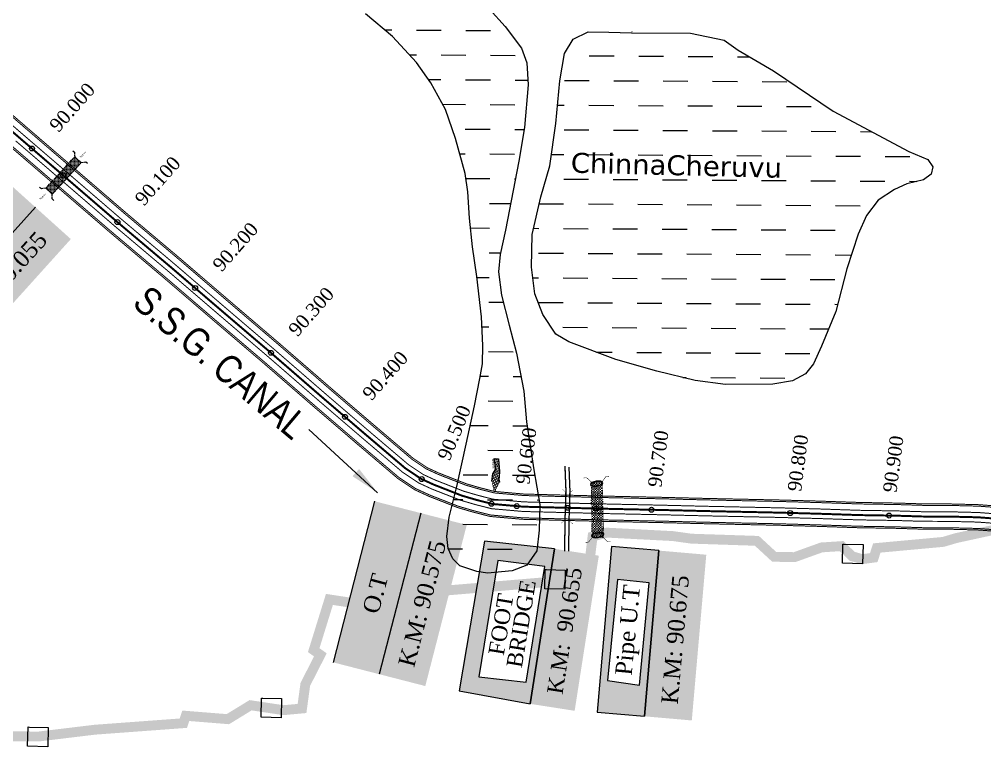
# Model space of a CAD drawing. Header units: inches. Extents: x 360616 to 379062, y 1506291 to 1520405.
# Drawn here: x 363877 to 364854, y 1511087 to 1511823 of the extents above; entities that cross this region are included whole.
import ezdxf

# ---------------------------------------------------------------- set-up
doc = ezdxf.new("R2010")
doc.units = ezdxf.units.IN
doc.header["$MEASUREMENT"] = 0
doc.header["$PDMODE"] = 32
doc.header["$PDSIZE"] = 5
for name, pattern in [('ACAD_ISO02W100', [15, 12, -3]), ('ACAD_ISO03W100', [30, 12, -18]), ('BORDER', [1.75, 0.5, -0.25, 0.5, -0.25, 0, -0.25])]:
    doc.linetypes.add(name, pattern=pattern)
for name, color, linetype in [('bed with', 5, 'Continuous'), ('cahnige', 7, 'Continuous'), ('CARTTRACK', 30, 'ACAD_ISO02W100'), ('hatch', 7, 'Continuous'), ('laying', 4, 'Continuous'), ('lining', 4, 'Continuous'), ('OT', 7, 'Continuous'), ('SLB', 11, 'Continuous'), ('stons', 1, 'Continuous'), ('STREAM', 4, 'Continuous'), ('TITLEBLOCK', 7, 'Continuous'), ('top of bund', 1, 'Continuous'), ('UT', 173, 'ACAD_ISO02W100'), ('V', 6, 'Continuous'), ('WATER_BODY', 4, 'Continuous'), ('ZSTU', 7, 'Continuous')]:
    doc.layers.add(name, color=color, linetype=linetype)
doc.layers.add('ROAD', color=1, linetype='Continuous', lineweight=25)
doc.layers.add('VILL_BOUNDARY', color=6, linetype='BORDER', lineweight=30)
doc.styles.add('5mm', font='TIMES.TTF', dxfattribs={"height": 3})
doc.styles.add('ARIALN', font='ARIALN.TTF')
doc.styles.get("Standard").update_dxf_attribs({"font": 'verdana.TTF'})
doc.dimstyles.get("Standard").update_dxf_attribs({"dimtxt": 0.18, "dimasz": 0.18, "dimexe": 0.18, "dimexo": 0.0625, "dimgap": 0.09, "dimtad": 0, "dimtih": 1, "dimtoh": 1, "dimdec": 4, "dimzin": 0, "dimdsep": 46, "dimtxsty": 'Standard', "dimcen": 0.09, "dimadec": 0, "dimazin": 0, "dimtfac": 1, "dimtdec": 4, "dimtofl": 0, "dimtmove": 0, "dimatfit": 3, "dimfxl": 0, "dimtolj": 1, "dimtzin": 0, "dimarcsym": 0})

# ---------------------------------------------------------------- blocks, each defined once
blk = doc.blocks.new('NJVNJVHUFIGHDFUG')
at = {"layer": 'ZSTU'}
h = blk.add_hatch(color=135, dxfattribs=at)
h.set_gradient(color1=(141, 177, 78), color2=(107, 135, 59), one_color=1, tint=0.38, name='CYLINDER')
h.paths.add_polyline_path([(363744.92, 1511539.87), (363780.68, 1511507.66), (363893.4, 1511632.82), (363857.64, 1511665.02)])
h.paths.add_polyline_path([(363803.02, 1511548.36), (363852.19, 1511602.14), (363833.12, 1511619.57), (363783.95, 1511565.78)], flags=24)
h = blk.add_hatch(color=252, dxfattribs=at)
h.set_gradient(color1=(167, 88, 159), color2=(127, 67, 121), one_color=1, tint=0.38, name='CYLINDER')
h.paths.add_polyline_path([(363780.68, 1511507.66), (363816.44, 1511475.46), (363929.16, 1511600.61), (363893.4, 1511632.82)])
h.paths.add_polyline_path([(363815.26, 1511490.56), (363914.97, 1511601.04), (363895.88, 1511618.27), (363796.17, 1511507.8)], flags=24)
for points in [[(363857.64, 1511665.02), (363744.92, 1511539.87)], [(363893.4, 1511632.82), (363780.68, 1511507.66)]]:
    blk.add_lwpolyline(points, dxfattribs=at)
at = {"layer": 'ZSTU', "style": '5mm'}
for s, rotation, p in [('U.T', 47.57018, (363807.59, 1511561.35)), ('K.M:  90.055', 47.93191, (363814.7, 1511496.85))]:
    blk.add_text(s, height=16.843, rotation=rotation, dxfattribs=at).set_placement(p)
blk = doc.blocks.new('VBVNHFHGHGDSGTDR')
at = {"layer": 'ZSTU'}
h = blk.add_hatch(color=135, dxfattribs=at)
h.set_gradient(color1=(141, 177, 78), color2=(107, 135, 59), one_color=1, tint=0.38, name='CYLINDER')
h.paths.add_polyline_path([(364187, 1511166.67), (364233.61, 1511154.68), (364275.55, 1511317.81), (364228.95, 1511329.79)])
h.paths.add_polyline_path([(364234.56, 1511201.09), (364253.23, 1511271.54), (364228.26, 1511278.15), (364209.59, 1511207.71)], flags=24)
h = blk.add_hatch(color=252, dxfattribs=at)
h.set_gradient(color1=(167, 88, 159), color2=(127, 67, 121), one_color=1, tint=0.38, name='CYLINDER')
h.paths.add_polyline_path([(364233.61, 1511154.68), (364280.21, 1511142.7), (364322.16, 1511305.82), (364275.55, 1511317.81)])
h.paths.add_polyline_path([(364272.18, 1511155.54), (364309.39, 1511299.63), (364284.49, 1511306.06), (364247.27, 1511161.97)], flags=24)
for points in [[(364228.95, 1511329.79), (364187, 1511166.67)], [(364275.55, 1511317.81), (364233.61, 1511154.68)]]:
    blk.add_lwpolyline(points, dxfattribs=at)
at = {"layer": 'ZSTU', "style": '5mm'}
for s, rotation, p in [('K.M: 90.575', 75.51847, (364268.77, 1511160.85)), ('O.T', 75.15675, (364232.6, 1511214.73))]:
    blk.add_text(s, height=16.843, rotation=rotation, dxfattribs=at).set_placement(p)
blk = doc.blocks.new('GHFGHGFHGFHFGH')
at = {"layer": 'hatch'}
h = blk.add_hatch(color=135, dxfattribs=at)
h.set_gradient(color1=(141, 177, 78), color2=(107, 135, 59), one_color=1, tint=0.38, name='CYLINDER')
h.paths.add_polyline_path([(364341.96, 1511157.29), (364390.08, 1511152.21), (364408.76, 1511269.27), (364361.36, 1511275.12)], flags=16)
h.paths.add_polyline_path([(364347.74, 1511294.77), (364322.05, 1511143.43), (364394.18, 1511130.05), (364418.64, 1511287.08)])
h = blk.add_hatch(color=252, dxfattribs=at)
h.set_gradient(color1=(167, 88, 159), color2=(127, 67, 121), one_color=1, tint=0.38, name='CYLINDER')
h.paths.add_polyline_path([(364394.18, 1511130.05), (364439.05, 1511123.06), (364463.51, 1511280.09), (364418.64, 1511287.08)])
h.paths.add_polyline_path([(364430.33, 1511134.39), (364452.08, 1511273.11), (364428.11, 1511276.87), (364406.35, 1511138.15)], flags=24)
at = {"layer": 'cahnige'}
blk.add_lwpolyline([(364418.64, 1511287.08), (364394.18, 1511130.05)], dxfattribs=at)
at = {"layer": 'ZSTU'}
for points in [[(364322.05, 1511143.43), (364394.18, 1511130.05), (364418.64, 1511287.08), (364347.74, 1511294.77)], [(364341.96, 1511157.29), (364390.08, 1511152.21), (364408.76, 1511269.27), (364361.36, 1511275.12), (364341.96, 1511157.29)]]:
    blk.add_lwpolyline(points, dxfattribs=at)
at = {"layer": 'cahnige', "style": '5mm'}
for s, height, rotation, p in [('K.M:  90.655', 15.8925, 81.08775, (364426.64, 1511139.06)), ('BRIDGE', 15.893, 80.72602, (364385.51, 1511165.85)), ('FOOT', 15.893, 80.72602, (364367.23, 1511178.38))]:
    blk.add_text(s, height=height, rotation=rotation, dxfattribs=at).set_placement(p)
blk = doc.blocks.new('FGHFGHFGHFGHGFHFGHFGHFG')
at = {"layer": 'ZSTU'}
h = blk.add_hatch(color=135, dxfattribs=at)
h.set_gradient(color1=(141, 177, 78), color2=(107, 135, 59), one_color=1, tint=0.38, name='CYLINDER')
h.paths.add_polyline_path([(364472.36, 1511153.66), (364504.7, 1511148.86), (364514.42, 1511252.51), (364482.56, 1511255.84)], flags=16)
h.paths.add_polyline_path([(364476.37, 1511289.45), (364461.7, 1511121.66), (364509.64, 1511117.47), (364524.31, 1511285.26)])
h = blk.add_hatch(color=252, dxfattribs=at)
h.set_gradient(color1=(167, 88, 159), color2=(127, 67, 121), one_color=1, tint=0.38, name='CYLINDER')
h.paths.add_polyline_path([(364509.64, 1511117.47), (364557.59, 1511113.28), (364572.25, 1511281.07), (364524.31, 1511285.26)])
h.paths.add_polyline_path([(364547.55, 1511124.63), (364560.67, 1511272.87), (364535.05, 1511275.14), (364521.93, 1511126.9)], flags=24)
for points in [[(364461.7, 1511121.66), (364509.64, 1511117.47), (364524.31, 1511285.26), (364476.37, 1511289.45)], [(364524.31, 1511285.26), (364509.64, 1511117.47)], [(364472.36, 1511153.66), (364504.7, 1511148.86), (364514.42, 1511252.51), (364482.56, 1511255.84), (364472.36, 1511153.66)]]:
    blk.add_lwpolyline(points, dxfattribs=at)
at = {"layer": 'ZSTU', "style": '5mm'}
for s, rotation, p in [('Pipe U.T', 84.58311, (364496.66, 1511158.34)), ('K.M: 90.675', 84.94484, (364543.32, 1511129.31))]:
    blk.add_text(s, height=16.843, rotation=rotation, dxfattribs=at).set_placement(p)
blk = doc.blocks.new('VBVB')
at = {"layer": 'STREAM'}
h = blk.add_hatch(dxfattribs=at)
h.set_pattern_fill('DASH', color=256, scale=10, style=0)
h.set_pattern_definition([(0, (17867.8837, -28501.71), (1.25, 1.25), [1.25, -1.25])])
h.paths.add_polyline_path([(380096, 1497775), (380098.9, 1497780.2), (380100.4, 1497784.6), (380101.8, 1497788.8), (380103.8, 1497793.6), (380099.5, 1497795.9), (380098.5, 1497793.5), (380097.6, 1497789.6), (380097, 1497787.7), (380095.8, 1497784.7), (380093.9, 1497783), (380090.9, 1497780.8), (380086.6, 1497774), (380084.6, 1497765.2), (380084.1, 1497764.3), (380085.9, 1497763.2), (380086.6, 1497763.8), (380093.7, 1497769.3), (380094.5, 1497772.7)])
at = {"layer": 'OT', "const_width": 0.5}
blk.add_lwpolyline([(380084.6, 1497765.2), (380084.1, 1497764.3), (380083.5, 1497763.5), (380085.4, 1497762.3), (380085.9, 1497763.2), (380084.1, 1497764.3), (380085.9, 1497763.2), (380086.6, 1497763.8), (380093.7, 1497769.3), (380086.6, 1497763.8), (380085.9, 1497763.2), (380084.1, 1497764.3), (380084.6, 1497765.2), (380086.6, 1497774)], dxfattribs=at)
at = {"layer": 'STREAM'}
blk.add_lwpolyline([(380086.6, 1497774), (380090.9, 1497780.8), (380093.9, 1497783), (380095.8, 1497784.7), (380097, 1497787.7), (380097.6, 1497789.6), (380098.5, 1497793.5), (380099.5, 1497795.9), (380103.8, 1497793.6), (380101.8, 1497788.8), (380100.4, 1497784.6), (380098.9, 1497780.2), (380096, 1497775), (380094.5, 1497772.7), (380093.7, 1497769.3)], dxfattribs=at)
at = {"layer": 'cahnige', "style": '5mm'}
blk.add_text('Stream', height=2.5, rotation=71.1743, dxfattribs=at).set_placement((380095, 1497785.5))
blk = doc.blocks.new('FGDFGDFG6YURT')
at = {"layer": 'ROAD', "color": 1, "linetype": 'Continuous', "lineweight": 25}
for points in [[(386103.53, 1482907.42, 0), (386134.49, 1482913.05, 0), (386162.33, 1482917.43, 0), (386187.04, 1482923.15, 0)], [(386104.24, 1482903.53, 0), (386135.16, 1482909.15, 0), (386163.09, 1482913.55, 0), (386187.93, 1482919.3, 0)], [(386104.35, 1482907.67, 0), (386135.27, 1482913.29, 0), (386163.2, 1482917.69, 0), (386188.04, 1482923.43, 0)]]:
    blk.add_polyline3d(points, dxfattribs=at)
at = {"layer": 'SLB'}
for points, const_width in [([(386134.59, 1482913.4), (386148.24, 1482915.45), (386161.82, 1482917.9)], 0.5), ([(386161.99, 1482918.19), (386148.41, 1482915.73), (386134.91, 1482912.87)], 0.5), ([(386161.82, 1482917.9), (386162.17, 1482917.94), (386164.81, 1482922)], 0.3), ([(386134.59, 1482913.4), (386134.24, 1482913.41), (386130.63, 1482916.64)], 0.3), ([(386134.8, 1482908.74), (386134.45, 1482908.69), (386131.94, 1482904.55)], 0.3), ([(386161.88, 1482914.05), (386148.3, 1482911.6), (386134.8, 1482908.74)], 0.5), ([(386161.88, 1482914.05), (386162.23, 1482914.04), (386165.93, 1482910.93)], 0.3)]:
    blk.add_lwpolyline(points, dxfattribs=dict(at, const_width=const_width))
blk = doc.blocks.new('FGDFGG')
at = {"layer": 'STREAM'}
h = blk.add_hatch(dxfattribs=at)
h.set_pattern_fill('DASH', color=256, scale=10, angle=75.93961, style=0)
h.set_pattern_definition([(75.93960756, (1418185.603, 992257.9889), (-0.6960067163, 1.1611201925), [0.95724225, -0.95724225])])
h.paths.add_polyline_path([(347714.82, 1545567.8), (347719.11, 1545566.81), (347723.4, 1545565.82), (347732.12, 1545608.5), (347727.79, 1545609.31), (347723.46, 1545610.11)])
at = {"layer": 'UT', "ltscale": 0.2}
for p, q in [((347718.63, 1545614.3), (347720.9, 1545613.93)), ((347720.9, 1545613.93), (347723.46, 1545610.11)), ((347732.12, 1545608.5), (347735.59, 1545611.5)), ((347735.59, 1545611.5), (347737.88, 1545611.29)), ((347714.82, 1545567.8), (347723.46, 1545610.11)), ((347723.4, 1545565.82), (347732.12, 1545608.5)), ((347723.46, 1545610.11), (347727.79, 1545609.31)), ((347727.79, 1545609.31), (347732.12, 1545608.5)), ((347711.22, 1545564.94), (347708.95, 1545565.25)), ((347714.82, 1545567.8), (347711.22, 1545564.94)), ((347719.11, 1545566.81), (347714.82, 1545567.8)), ((347723.4, 1545565.82), (347719.11, 1545566.81)), ((347725.8, 1545561.9), (347723.4, 1545565.82)), ((347728.05, 1545561.44), (347725.8, 1545561.9))]:
    blk.add_line(p, q, dxfattribs=at)
at = {"layer": 'cahnige', "style": '5mm'}
for oblique, p in [(0, (347729.31, 1545612.08)), (360, (347716.21, 1545554.64))]:
    blk.add_text('Stream', height=1.914, rotation=77.11412, dxfattribs=dict(at, oblique=oblique)).set_placement(p)
blk = doc.blocks.new('GGF')
at = {"layer": 'STREAM'}
h = blk.add_hatch(dxfattribs=at)
h.set_pattern_fill('DASH', color=256, scale=10, angle=-6.08273, style=0)
h.set_pattern_definition([(353.91726508, (-115347.3726, 1016.3876), (1.3754179499, 1.1105068496), [1.25, -1.25])])
h.paths.add_polyline_path([(406186.84, 1485623.89), (406186.34, 1485618.17), (406185.83, 1485612.44), (406242.6, 1485608.9), (406242.86, 1485614.64), (406243.12, 1485620.38)])
at = {"layer": 'laying', "linetype": 'ByBlock', "extrusion": (0, 0, -1)}
for centre in [(406188.83, 1485618.1), (406240.81, 1485614.96)]:
    blk.add_ellipse(centre, major_axis=(0.4, -6.37), ratio=0.388717, dxfattribs=at)
at = {"layer": 'laying', "linetype": 'ByBlock'}
for points in [[(406189.2, 1485612.24), (406189.13, 1485612.23), (406189.05, 1485612.25), (406188.86, 1485612.32), (406188.75, 1485612.39), (406188.51, 1485612.61), (406188.38, 1485612.76), (406187.99, 1485613.32), (406187.73, 1485613.86), (406187.29, 1485615.15), (406187.11, 1485615.9), (406186.88, 1485617.49), (406186.82, 1485618.32), (406186.84, 1485619.93), (406186.91, 1485620.71), (406187.17, 1485622.07), (406187.36, 1485622.65), (406187.71, 1485623.36), (406187.86, 1485623.57), (406188.11, 1485623.82), (406188.22, 1485623.89), (406188.4, 1485623.96), (406188.47, 1485623.97), (406188.64, 1485623.95), (406188.74, 1485623.91), (406188.98, 1485623.76), (406189.11, 1485623.64), (406189.38, 1485623.32), (406189.52, 1485623.11), (406189.95, 1485622.33), (406190.22, 1485621.61), (406190.62, 1485619.96), (406190.76, 1485619.04), (406190.86, 1485617.19), (406190.83, 1485616.26), (406190.61, 1485614.61), (406190.43, 1485613.88), (406190.06, 1485613.02), (406189.9, 1485612.77), (406189.63, 1485612.45), (406189.52, 1485612.35), (406189.34, 1485612.26), (406189.27, 1485612.24), (406189.2, 1485612.24)], [(406241.18, 1485609.1), (406241.11, 1485609.1), (406241.03, 1485609.11), (406240.84, 1485609.19), (406240.73, 1485609.26), (406240.49, 1485609.47), (406240.36, 1485609.62), (406239.97, 1485610.18), (406239.7, 1485610.72), (406239.26, 1485612.02), (406239.09, 1485612.77), (406238.86, 1485614.35), (406238.8, 1485615.19), (406238.82, 1485616.8), (406238.89, 1485617.57), (406239.15, 1485618.93), (406239.34, 1485619.51), (406239.69, 1485620.22), (406239.84, 1485620.43), (406240.09, 1485620.69), (406240.19, 1485620.75), (406240.37, 1485620.83), (406240.44, 1485620.83), (406240.62, 1485620.81), (406240.72, 1485620.78), (406240.95, 1485620.62), (406241.08, 1485620.51), (406241.36, 1485620.18), (406241.5, 1485619.98), (406241.93, 1485619.19), (406242.2, 1485618.47), (406242.6, 1485616.82), (406242.73, 1485615.9), (406242.84, 1485614.05), (406242.81, 1485613.12), (406242.59, 1485611.47), (406242.4, 1485610.74), (406242.03, 1485609.88), (406241.88, 1485609.63), (406241.61, 1485609.31), (406241.49, 1485609.22), (406241.31, 1485609.12), (406241.25, 1485609.11), (406241.18, 1485609.1)]]:
    blk.add_open_spline(points, degree=3, knots=[0, 0, 0, 0, 0.189072, 0.189072, 0.378144, 0.378144, 0.567217, 0.567217, 0.964238, 0.964238, 1.36126, 1.36126, 1.758281, 1.758281, 2.155303, 2.155303, 2.552324, 2.552324, 2.807761, 2.807761, 3.01244, 3.01244, 3.217119, 3.217119, 3.421798, 3.421798, 3.626477, 3.626477, 3.831155, 3.831155, 4.280923, 4.280923, 4.73069, 4.73069, 5.180458, 5.180458, 5.630225, 5.630225, 5.896844, 5.896844, 6.112115, 6.112115, 6.283185, 6.283185, 6.283185, 6.283185], dxfattribs=at)
at = {"layer": 'UT', "ltscale": 0.2, "const_width": 0.5}
for points in [[(406181.01, 1485605.63), (406181.2, 1485608.62), (406185.83, 1485612.44), (406186.34, 1485618.17), (406186.84, 1485623.89), (406182.49, 1485628.03), (406182.47, 1485631.03)], [(406186.84, 1485623.89), (406243.12, 1485620.38)], [(406247.66, 1485627.39), (406247.59, 1485624.39), (406243.12, 1485620.38), (406242.86, 1485614.64), (406242.6, 1485608.9), (406247.12, 1485604.95), (406247.26, 1485601.95)], [(406185.83, 1485612.44), (406242.6, 1485608.9)]]:
    blk.add_lwpolyline(points, dxfattribs=at)

msp = doc.modelspace()

# ---------------------------------------------------------------- hatches: boundary and pattern name
at = {"layer": 'WATER_BODY'}
h = msp.add_hatch(dxfattribs=at)
h.set_pattern_fill('DASH', color=256, scale=200, angle=359.63535, style=0)
edge = h.paths.add_edge_path()
edge.add_line((364496.57, 1511809.44), (364556.15, 1511808.93))
edge.add_line((364556.15, 1511808.93), (364590.24, 1511801.83))
edge.add_line((364590.24, 1511801.83), (364604.68, 1511792.02))
edge.add_line((364604.68, 1511792.02), (364640.36, 1511770.82))
edge.add_line((364640.36, 1511770.82), (364700.51, 1511729.97))
edge.add_line((364700.51, 1511729.97), (364777.36, 1511689.25))
edge.add_line((364777.36, 1511689.25), (364796.32, 1511681.14))
edge.add_line((364796.32, 1511681.14), (364801.47, 1511673.87))
edge.add_line((364801.47, 1511673.87), (364799.92, 1511666.31))
edge.add_line((364799.92, 1511666.31), (364791.96, 1511660.73))
edge.add_line((364791.96, 1511660.73), (364775.19, 1511656.38))
edge.add_line((364775.19, 1511656.38), (364762.58, 1511650.91))
edge.add_line((364762.58, 1511650.91), (364746.1, 1511639.87))
edge.add_line((364746.1, 1511639.87), (364734.38, 1511624.41))
edge.add_line((364734.38, 1511624.41), (364726.02, 1511605.56))
edge.add_line((364726.02, 1511605.56), (364714.56, 1511570.59))
edge.add_line((364714.56, 1511570.59), (364703.26, 1511527.37))
edge.add_line((364703.26, 1511527.37), (364689, 1511492.33))
edge.add_line((364689, 1511492.33), (364680.86, 1511474.48))
edge.add_line((364680.86, 1511474.48), (364672.64, 1511464.26))
edge.add_line((364672.64, 1511464.26), (364659.51, 1511457.21))
edge.add_line((364659.51, 1511457.21), (364639.54, 1511453.83))
edge.add_line((364639.54, 1511453.83), (364591.65, 1511453.36))
edge.add_line((364591.65, 1511453.36), (364560.98, 1511457.57))
edge.add_line((364560.98, 1511457.57), (364522.37, 1511466.88))
edge.add_line((364522.37, 1511466.88), (364480.75, 1511478.85))
edge.add_line((364480.75, 1511478.85), (364433.27, 1511496.43))
edge.add_line((364433.27, 1511496.43), (364419.85, 1511504.39))
edge.add_line((364419.85, 1511504.39), (364406.98, 1511524.29))
edge.add_line((364406.98, 1511524.29), (364398.72, 1511545.07))
edge.add_line((364398.72, 1511545.07), (364395.27, 1511572.32))
edge.add_line((364395.27, 1511572.32), (364396.09, 1511605.38))
edge.add_line((364396.09, 1511605.38), (364404.96, 1511643.25))
edge.add_line((364404.96, 1511643.25), (364413.84, 1511674.85))
edge.add_line((364413.84, 1511674.85), (364420.05, 1511717.76))
edge.add_line((364420.05, 1511717.76), (364423.95, 1511760.91))
edge.add_line((364423.95, 1511760.91), (364428.64, 1511788.47))
edge.add_line((364428.64, 1511788.47), (364437.59, 1511802.95))
edge.add_line((364437.59, 1511802.95), (364452.87, 1511810.59))
edge.add_line((364452.87, 1511810.59), (364473.67, 1511810.08))
edge.add_line((364473.67, 1511810.08), (364496.57, 1511809.44))
edge.add_line((364496.57, 1511809.44), (364498.93, 1511820.08))
edge.add_line((364498.93, 1511820.08), (364504.16, 1511824.58))
edge.add_line((364504.16, 1511824.58), (364508.99, 1511824.46))
edge.add_line((364508.99, 1511824.46), (364514.65, 1511823.18))
edge.add_line((364514.65, 1511823.18), (364516.92, 1511823.12))
edge.add_line((364516.92, 1511823.12), (364519.2, 1511823.07))
edge.add_line((364519.2, 1511823.07), (364521.86, 1511824.21))
edge.add_line((364521.86, 1511824.21), (364525.44, 1511825.54))
edge.add_line((364525.44, 1511825.54), (364528.92, 1511828.09))
edge.add_line((364528.92, 1511828.09), (364532.54, 1511830.56))
edge.add_line((364532.54, 1511830.56), (364535.21, 1511832.06))
edge.add_line((364535.21, 1511832.06), (364538.56, 1511832.76))
edge.add_line((364538.56, 1511832.76), (364543.11, 1511832.64))
edge.add_line((364543.11, 1511832.64), (364551.63, 1511835.32))
edge.add_line((364551.63, 1511835.32), (364557.52, 1511841.73))
edge.add_line((364557.52, 1511841.73), (364559.51, 1511847.12))
edge.add_line((364559.51, 1511847.12), (364562.46, 1511855.37))
edge.add_line((364562.46, 1511855.37), (364569.78, 1511868.57))
edge.add_line((364569.78, 1511868.57), (364574.86, 1511874.39))
edge.add_line((364574.86, 1511874.39), (364577.13, 1511875.87))
edge.add_line((364577.13, 1511875.87), (364580.41, 1511877.34))
edge.add_line((364580.41, 1511877.34), (364585.5, 1511877.21))
edge.add_line((364585.5, 1511877.21), (364588.38, 1511878.14))
edge.add_line((364588.38, 1511878.14), (364591.8, 1511879.52))
edge.add_line((364591.8, 1511879.52), (364593.85, 1511881.17))
edge.add_line((364593.85, 1511881.17), (364597.49, 1511885.01))
edge.add_line((364597.49, 1511885.01), (364600.77, 1511889.56))
edge.add_line((364600.77, 1511889.56), (364609.83, 1511902.62))
edge.add_line((364609.83, 1511902.62), (364612.82, 1511905.15))
edge.add_line((364612.82, 1511905.15), (364616.62, 1511909.93))
edge.add_line((364616.62, 1511909.93), (364618.68, 1511914.22))
edge.add_line((364618.68, 1511914.22), (364618.77, 1511917.9))
edge.add_line((364618.77, 1511917.9), (364620.28, 1511921.88))
edge.add_line((364620.28, 1511921.88), (364622.35, 1511926.81))
edge.add_line((364622.35, 1511926.81), (364624.85, 1511931.2))
edge.add_line((364624.85, 1511931.2), (364627.73, 1511933.62))
edge.add_line((364627.73, 1511933.62), (364631.67, 1511935.04))
edge.add_line((364631.67, 1511935.04), (364636.59, 1511936.55))
edge.add_line((364636.59, 1511936.55), (364643.65, 1511936.37))
edge.add_line((364643.65, 1511936.37), (364650.43, 1511940.73))
edge.add_line((364650.43, 1511940.73), (364655.06, 1511947.09))
edge.add_line((364655.06, 1511947.09), (364656.42, 1511950.99))
edge.add_line((364656.42, 1511950.99), (364658.92, 1511955))
edge.add_line((364658.92, 1511955), (364661.87, 1511958.19))
edge.add_line((364661.87, 1511958.19), (364665.34, 1511960.97))
edge.add_line((364665.34, 1511960.97), (364671.93, 1511966.39))
edge.add_line((364671.93, 1511966.39), (364675.76, 1511970.84))
edge.add_line((364675.76, 1511970.84), (364678.52, 1511974.98))
edge.add_line((364678.52, 1511974.98), (364679.3, 1511978.48))
edge.add_line((364679.3, 1511978.48), (364679.37, 1511981.36))
edge.add_line((364679.37, 1511981.36), (364678.06, 1511984.22))
edge.add_line((364678.06, 1511984.22), (364678.13, 1511987.21))
edge.add_line((364678.13, 1511987.21), (364678.22, 1511990.73))
edge.add_line((364678.22, 1511990.73), (364678.27, 1511992.86))
edge.add_line((364678.27, 1511992.86), (364681.92, 1511998.74))
edge.add_line((364681.92, 1511998.74), (364683.51, 1512004.11))
edge.add_line((364683.51, 1512004.11), (364683.59, 1512007.54))
edge.add_line((364683.59, 1512007.54), (364681.35, 1512014.58))
edge.add_line((364681.35, 1512014.58), (364682.26, 1512020.41))
edge.add_line((364682.26, 1512020.41), (364686.12, 1512025.85))
edge.add_line((364686.12, 1512025.85), (364688.55, 1512029.78))
edge.add_line((364688.55, 1512029.78), (364691.19, 1512035.04))
edge.add_line((364691.19, 1512035.04), (364691.29, 1512039.15))
edge.add_line((364691.29, 1512039.15), (364690.72, 1512042.51))
edge.add_line((364690.72, 1512042.51), (364690.82, 1512046.51))
edge.add_line((364690.82, 1512046.51), (364690.96, 1512052.32))
edge.add_line((364690.96, 1512052.32), (364697.38, 1512060.43))
edge.add_line((364697.38, 1512060.43), (364705.62, 1512065.47))
edge.add_line((364705.62, 1512065.47), (364706.63, 1512069.18))
edge.add_line((364706.63, 1512069.18), (364707.57, 1512072.24))
edge.add_line((364707.57, 1512072.24), (364709.59, 1512083.53))
edge.add_line((364709.59, 1512083.53), (364710.9, 1512090.39))
edge.add_line((364710.9, 1512090.39), (364716.07, 1512097.89))
edge.add_line((364716.07, 1512097.89), (364717.81, 1512102.1))
edge.add_line((364717.81, 1512102.1), (364718.52, 1512104.61))
edge.add_line((364718.52, 1512104.61), (364718.59, 1512107.41))
edge.add_line((364718.59, 1512107.41), (364716.72, 1512109.38))
edge.add_line((364716.72, 1512109.38), (364712.42, 1512119.25))
edge.add_line((364712.42, 1512119.25), (364711.43, 1512123.09))
edge.add_line((364711.43, 1512123.09), (364711.53, 1512127.48))
edge.add_line((364711.53, 1512127.48), (364711.64, 1512131.69))
edge.add_line((364711.64, 1512131.69), (364710.1, 1512134.79))
edge.add_line((364710.1, 1512134.79), (364708.46, 1512138.94))
edge.add_line((364708.46, 1512138.94), (364705.51, 1512155.16))
edge.add_line((364705.51, 1512155.16), (364703.57, 1512162.1))
edge.add_line((364703.57, 1512162.1), (364702.17, 1512164.9))
edge.add_line((364702.17, 1512164.9), (364700.96, 1512168.34))
edge.add_line((364700.96, 1512168.34), (364702.51, 1512178.47))
edge.add_line((364702.51, 1512178.47), (364703.51, 1512183.24))
edge.add_line((364703.51, 1512183.24), (364701.95, 1512188.08))
edge.add_line((364701.95, 1512188.08), (364701.1, 1512192.57))
edge.add_line((364701.1, 1512192.57), (364701.2, 1512196.73))
edge.add_line((364701.2, 1512196.73), (364701.3, 1512200.8))
edge.add_line((364701.3, 1512200.8), (364703.87, 1512204.57))
edge.add_line((364703.87, 1512204.57), (364706.45, 1512211.94))
edge.add_line((364706.45, 1512211.94), (364707.07, 1512237.15))
edge.add_line((364707.07, 1512237.15), (364710.14, 1512251.21))
edge.add_line((364710.14, 1512251.21), (364710.25, 1512255.79))
edge.add_line((364710.25, 1512255.79), (364706.44, 1512262.2))
edge.add_line((364706.44, 1512262.2), (364701.16, 1512273.97))
edge.add_line((364701.16, 1512273.97), (364701.3, 1512279.54))
edge.add_line((364701.3, 1512279.54), (364701.4, 1512283.87))
edge.add_line((364701.4, 1512283.87), (364704.6, 1512287.76))
edge.add_line((364704.6, 1512287.76), (364707.27, 1512291.01))
edge.add_line((364707.27, 1512291.01), (364709.8, 1512292.7))
edge.add_line((364709.8, 1512292.7), (364713.02, 1512297.7))
edge.add_line((364713.02, 1512297.7), (364714.47, 1512301.38))
edge.add_line((364714.47, 1512301.38), (364714.63, 1512307.69))
edge.add_line((364714.63, 1512307.69), (364716.09, 1512316.02))
edge.add_line((364716.09, 1512316.02), (364719.54, 1512320.36))
edge.add_line((364719.54, 1512320.36), (364726.33, 1512330.29))
edge.add_line((364726.33, 1512330.29), (364728.31, 1512332.12))
edge.add_line((364728.31, 1512332.12), (364731.32, 1512334.69))
edge.add_line((364731.32, 1512334.69), (364733.6, 1512336.81))
edge.add_line((364733.6, 1512336.81), (364735.98, 1512340.22))
edge.add_line((364735.98, 1512340.22), (364737.49, 1512344.01))
edge.add_line((364737.49, 1512344.01), (364739.87, 1512347.65))
edge.add_line((364739.87, 1512347.65), (364742.49, 1512349))
edge.add_line((364742.49, 1512349), (364745.62, 1512349.63))
edge.add_line((364745.62, 1512349.63), (364748.65, 1512350.91))
edge.add_line((364748.65, 1512350.91), (364750.85, 1512356.44))
edge.add_line((364750.85, 1512356.44), (364753.89, 1512357.95))
edge.add_line((364753.89, 1512357.95), (364759.06, 1512357.94))
edge.add_line((364759.06, 1512357.94), (364763.07, 1512358.14))
edge.add_line((364763.07, 1512358.14), (364766.09, 1512359.06))
edge.add_line((364766.09, 1512359.06), (364768.94, 1512360.28))
edge.add_line((364768.94, 1512360.28), (364770.98, 1512364.46))
edge.add_line((364770.98, 1512364.46), (364773.02, 1512369.75))
edge.add_line((364773.02, 1512369.75), (364775.15, 1512371.81))
edge.add_line((364775.15, 1512371.81), (364777.89, 1512373.02))
edge.add_line((364777.89, 1512373.02), (364780.19, 1512374.04))
edge.add_line((364780.19, 1512374.04), (364783.23, 1512376.04))
edge.add_line((364783.23, 1512376.04), (364785.52, 1512380.21))
edge.add_line((364785.52, 1512380.21), (364786.66, 1512384.25))
edge.add_line((364786.66, 1512384.25), (364787.57, 1512389.87))
edge.add_line((364787.57, 1512389.87), (364789.51, 1512394.51))
edge.add_line((364789.51, 1512394.51), (364792.08, 1512395.66))
edge.add_line((364792.08, 1512395.66), (364795.4, 1512398.34))
edge.add_line((364795.4, 1512398.34), (364797.11, 1512405.3))
edge.add_line((364797.11, 1512405.3), (364797.47, 1512413.24))
edge.add_line((364797.47, 1512413.24), (364800.49, 1512417.98))
edge.add_line((364800.49, 1512417.98), (364801.68, 1512422.24))
edge.add_line((364801.68, 1512422.24), (364802.15, 1512426.08))
edge.add_line((364802.15, 1512426.08), (364803.69, 1512435.54))
edge.add_line((364803.69, 1512435.54), (364806.52, 1512442.37))
edge.add_line((364806.52, 1512442.37), (364807.41, 1512445.55))
edge.add_line((364807.41, 1512445.55), (364807.28, 1512450.38))
edge.add_line((364807.28, 1512450.38), (364806.18, 1512461.47))
edge.add_line((364806.18, 1512461.47), (364807.08, 1512463.97))
edge.add_line((364807.08, 1512463.97), (364809.23, 1512467.66))
edge.add_line((364809.23, 1512467.66), (364810.63, 1512471.59))
edge.add_line((364810.63, 1512471.59), (364810.62, 1512474.49))
edge.add_line((364810.62, 1512474.49), (364809.09, 1512477.5))
edge.add_line((364809.09, 1512477.5), (364807.73, 1512481.31))
edge.add_line((364807.73, 1512481.31), (364807.32, 1512484.81))
edge.add_line((364807.32, 1512484.81), (364807.99, 1512487.68))
edge.add_line((364807.99, 1512487.68), (364808.29, 1512489.42))
edge.add_line((364808.29, 1512489.42), (364808.57, 1512491.32))
edge.add_line((364808.57, 1512491.32), (364808.6, 1512492.7))
edge.add_line((364808.6, 1512492.7), (364808.55, 1512497.2))
edge.add_line((364808.55, 1512497.2), (364808.16, 1512500.23))
edge.add_line((364808.16, 1512500.23), (364807.78, 1512505.14))
edge.add_line((364807.78, 1512505.14), (364809.42, 1512506.07))
edge.add_line((364809.42, 1512506.07), (364814.66, 1512503.86))
edge.add_line((364814.66, 1512503.86), (364818.1, 1512498.61))
edge.add_line((364818.1, 1512498.61), (364819.75, 1512497.77))
edge.add_line((364819.75, 1512497.77), (364822.36, 1512497.34))
edge.add_line((364822.36, 1512497.34), (364825.3, 1512498.58))
edge.add_line((364825.3, 1512498.58), (364828.18, 1512500.4))
edge.add_line((364828.18, 1512500.4), (364830.6, 1512501.06))
edge.add_line((364830.6, 1512501.06), (364834.88, 1512500.59))
edge.add_line((364834.88, 1512500.59), (364840.36, 1512498.57))
edge.add_line((364840.36, 1512498.57), (364844.64, 1512497.66))
edge.add_line((364844.64, 1512497.66), (364853.33, 1512496.14))
h = msp.add_hatch(dxfattribs=at)
h.set_pattern_fill('DASH', color=256, scale=200, angle=359.63535, style=0)
edge = h.paths.add_edge_path()
edge.add_line((363987.91, 1511875.32), (363991.42, 1511890.42))
edge.add_line((363991.42, 1511890.42), (364005.5, 1511902.15))
edge.add_line((364005.5, 1511902.15), (364053.56, 1511918.66))
edge.add_line((364053.56, 1511918.66), (364099.51, 1511926.21))
edge.add_line((364099.51, 1511926.21), (364150.56, 1511935.11))
edge.add_line((364150.56, 1511935.11), (364190.75, 1511942.7))
edge.add_line((364190.75, 1511942.7), (364206.29, 1511939.96))
edge.add_line((364206.29, 1511939.96), (364238.64, 1511927.4))
edge.add_line((364238.64, 1511927.4), (364281.32, 1511895.47))
edge.add_line((364281.32, 1511895.47), (364314.71, 1511873.76))
edge.add_line((364314.71, 1511873.76), (364336.91, 1511851.14))
edge.add_line((364336.91, 1511851.14), (364368.57, 1511815.67))
edge.add_line((364368.57, 1511815.67), (364385.31, 1511793.78))
edge.add_line((364385.31, 1511793.78), (364390.67, 1511778.99))
edge.add_line((364390.67, 1511778.99), (364391.97, 1511756.84))
edge.add_line((364391.97, 1511756.84), (364388.41, 1511713.7))
edge.add_line((364388.41, 1511713.7), (364382.47, 1511679.38))
edge.add_line((364382.47, 1511679.38), (364368.93, 1511609.5))
edge.add_line((364368.93, 1511609.5), (364363.52, 1511584.84))
edge.add_line((364363.52, 1511584.84), (364362.1, 1511567.57))
edge.add_line((364362.1, 1511567.57), (364364.98, 1511543.92))
edge.add_line((364364.98, 1511543.92), (364372.78, 1511513.58))
edge.add_line((364372.78, 1511513.58), (364380.21, 1511485.13))
edge.add_line((364380.21, 1511485.13), (364387.48, 1511446.48))
edge.add_line((364387.48, 1511446.48), (364390.43, 1511415.44))
edge.add_line((364390.43, 1511415.44), (364397.77, 1511367.15))
edge.add_line((364397.77, 1511367.15), (364403.68, 1511331.77))
edge.add_line((364403.68, 1511331.77), (364403.04, 1511305.87))
edge.add_line((364403.04, 1511305.87), (364400.75, 1511284.84))
edge.add_line((364400.75, 1511284.84), (364390.48, 1511270.61))
edge.add_line((364390.48, 1511270.61), (364375.7, 1511264.84))
edge.add_line((364375.7, 1511264.84), (364350.93, 1511262.46))
edge.add_line((364350.93, 1511262.46), (364340.14, 1511264.12))
edge.add_line((364340.14, 1511264.12), (364322.81, 1511269.7))
edge.add_line((364322.81, 1511269.7), (364315.92, 1511276.78))
edge.add_line((364315.92, 1511276.78), (364310.87, 1511287.53))
edge.add_line((364310.87, 1511287.53), (364309.81, 1511299.68))
edge.add_line((364309.81, 1511299.68), (364312.2, 1511318.98))
edge.add_line((364312.2, 1511318.98), (364319.93, 1511349.99))
edge.add_line((364319.93, 1511349.99), (364329.1, 1511392.92))
edge.add_line((364329.1, 1511392.92), (364337.63, 1511431.81))
edge.add_line((364337.63, 1511431.81), (364343.14, 1511459.34))
edge.add_line((364343.14, 1511459.34), (364345.79, 1511474.41))
edge.add_line((364345.79, 1511474.41), (364346.24, 1511492.95))
edge.add_line((364346.24, 1511492.95), (364344.84, 1511521.95))
edge.add_line((364344.84, 1511521.95), (364340.16, 1511562.87))
edge.add_line((364340.16, 1511562.87), (364335.74, 1511592.72))
edge.add_line((364335.74, 1511592.72), (364332.46, 1511621.65))
edge.add_line((364332.46, 1511621.65), (364330.83, 1511648.43))
edge.add_line((364330.83, 1511648.43), (364328.2, 1511667.13))
edge.add_line((364328.2, 1511667.13), (364318.38, 1511702.58))
edge.add_line((364318.38, 1511702.58), (364308.2, 1511731.69))
edge.add_line((364308.2, 1511731.69), (364293.65, 1511758.87))
edge.add_line((364293.65, 1511758.87), (364279.06, 1511779.35))
edge.add_line((364279.06, 1511779.35), (364254.63, 1511805.56))
edge.add_line((364254.63, 1511805.56), (364227.42, 1511828.78))
edge.add_line((364227.42, 1511828.78), (364212.93, 1511835.37))
edge.add_line((364212.93, 1511835.37), (364197.88, 1511839.78))
edge.add_line((364197.88, 1511839.78), (364182.23, 1511840.16))
edge.add_line((364182.23, 1511840.16), (364155.69, 1511835.94))
edge.add_line((364155.69, 1511835.94), (364134.09, 1511833.06))
edge.add_line((364134.09, 1511833.06), (364107.93, 1511827.08))
edge.add_line((364107.93, 1511827.08), (364081.48, 1511823.26))
edge.add_line((364081.48, 1511823.26), (364057.8, 1511823.84))
edge.add_line((364057.8, 1511823.84), (364040.98, 1511826.9))
edge.add_line((364040.98, 1511826.9), (364023.18, 1511836.71))
edge.add_line((364023.18, 1511836.71), (364010.01, 1511844.37))
edge.add_line((364010.01, 1511844.37), (363997.52, 1511854.72))
edge.add_line((363997.52, 1511854.72), (363990.47, 1511865.53))
edge.add_line((363990.47, 1511865.53), (363987.91, 1511875.32))
edge.add_line((363987.91, 1511875.32), (363981.65, 1511873.51))
edge.add_line((363981.65, 1511873.51), (363976.42, 1511864.59))
edge.add_line((363976.42, 1511864.59), (363973.65, 1511859.08))
edge.add_line((363973.65, 1511859.08), (363968.3, 1511852.48))
edge.add_line((363968.3, 1511852.48), (363958.49, 1511849.79))
edge.add_line((363958.49, 1511849.79), (363947.26, 1511846.74))
edge.add_line((363947.26, 1511846.74), (363940.1, 1511844.29))
edge.add_line((363940.1, 1511844.29), (363936.01, 1511853.42))
edge.add_line((363936.01, 1511853.42), (363936.29, 1511864.62))
edge.add_line((363936.29, 1511864.62), (363930.43, 1511873.35))
edge.add_line((363930.43, 1511873.35), (363927.97, 1511876.95))
edge.add_line((363927.97, 1511876.95), (363928.14, 1511883.88))
edge.add_line((363928.14, 1511883.88), (363933.04, 1511892.47))
edge.add_line((363933.04, 1511892.47), (363932.61, 1511897.61))
edge.add_line((363932.61, 1511897.61), (363931.53, 1511905.57))
edge.add_line((363931.53, 1511905.57), (363929.8, 1511910.59))
edge.add_line((363929.8, 1511910.59), (363929.3, 1511916.66))
edge.add_line((363929.3, 1511916.66), (363931.35, 1511924.71))
edge.add_line((363931.35, 1511924.71), (363928.51, 1511932.73))
edge.add_line((363928.51, 1511932.73), (363925.02, 1511938.12))
edge.add_line((363925.02, 1511938.12), (363922.49, 1511945.91))
edge.add_line((363922.49, 1511945.91), (363921.23, 1511950.13))
edge.add_line((363921.23, 1511950.13), (363917.18, 1511953.04))
edge.add_line((363917.18, 1511953.04), (363910.27, 1511954.04))
edge.add_line((363910.27, 1511954.04), (363901.4, 1511961.49))
edge.add_line((363901.4, 1511961.49), (363901.06, 1511966.68))
edge.add_line((363901.06, 1511966.68), (363902.7, 1511972.35))
edge.add_line((363902.7, 1511972.35), (363902.86, 1511978.87))
edge.add_line((363902.86, 1511978.87), (363899.96, 1511987.16))
edge.add_line((363899.96, 1511987.16), (363901.39, 1511999.27))
edge.add_line((363901.39, 1511999.27), (363903.88, 1512002.81))
edge.add_line((363903.88, 1512002.81), (363905.19, 1512007.21))
edge.add_line((363905.19, 1512007.21), (363904.36, 1512014.72))
edge.add_line((363904.36, 1512014.72), (363904.1, 1512031.1))
edge.add_line((363904.1, 1512031.1), (363902.38, 1512044.79))
edge.add_line((363902.38, 1512044.79), (363904.28, 1512052.8))
edge.add_line((363904.28, 1512052.8), (363907.49, 1512059.61))
edge.add_line((363907.49, 1512059.61), (363908.45, 1512067.64))
edge.add_line((363908.45, 1512067.64), (363907.52, 1512075.13))
edge.add_line((363907.52, 1512075.13), (363910.39, 1512080.52))
edge.add_line((363910.39, 1512080.52), (363916.86, 1512087.54))
edge.add_line((363916.86, 1512087.54), (363918.69, 1512093.79))
edge.add_line((363918.69, 1512093.79), (363924.64, 1512106.28))
edge.add_line((363924.64, 1512106.28), (363930.16, 1512113.63))
edge.add_line((363930.16, 1512113.63), (363930.29, 1512118.76))
edge.add_line((363930.29, 1512118.76), (363929.01, 1512123.02))
edge.add_line((363929.01, 1512123.02), (363923.28, 1512127.18))
edge.add_line((363923.28, 1512127.18), (363914.1, 1512129.21))
edge.add_line((363914.1, 1512129.21), (363906.48, 1512126.83))

# ---------------------------------------------------------------- linework, layer by layer
at = {"layer": 'bed with', "const_width": 1}
for points in [[(363813.87, 1511764.24), (363879.65, 1511707.43), (363925.88, 1511667.65, -0.000167), (363925.88, 1511667.65), (363979.47, 1511621.47), (364034.3, 1511575.2), (364085.38, 1511531.35), (364134.84, 1511489.12), (364187.74, 1511443.23), (364231.25, 1511405.9), (364270.74, 1511372.35), (364285.82, 1511362.27), (364298.28, 1511356.51), (364326.58, 1511345.44), (364341.12, 1511341.19), (364356.6, 1511337.25), (364387.44, 1511334.54), (364428.87, 1511333.46), (364476.61, 1511332.29), (364525.97, 1511331.24), (364571.1, 1511330.13), (364606.48, 1511329.37), (364646.81, 1511328.5), (364686.1, 1511327.41), (364727.44, 1511326.02), (364765.02, 1511325.42), (364791.15, 1511324.6), (364818.12, 1511324.53), (364847.5, 1511323.8), (364863.8, 1511322.56)], [(363873.32, 1511700.08), (363919.55, 1511660.3), (363973.17, 1511614.09), (364028.01, 1511567.81), (364079.07, 1511523.98), (364128.51, 1511481.77), (364181.4, 1511435.88), (364224.95, 1511398.53), (364264.89, 1511364.59), (364281.06, 1511353.78), (364294.48, 1511347.58), (364323.44, 1511336.25), (364338.57, 1511331.83), (364354.97, 1511327.66), (364386.89, 1511324.85), (364428.63, 1511323.76), (364476.39, 1511322.59), (364525.75, 1511321.54), (364570.88, 1511320.43), (364606.28, 1511319.67, 0.00003), (364606.28, 1511319.67), (364646.57, 1511318.81), (364685.8, 1511317.71), (364727.2, 1511316.33), (364764.79, 1511315.72), (364790.99, 1511314.9), (364817.99, 1511314.83), (364847.01, 1511314.11), (364863.06, 1511312.89)]]:
    msp.add_lwpolyline(points, format="xyb", dxfattribs=at)
at = {"layer": 'cahnige'}
msp.add_lwpolyline([(364347.74, 1511294.77), (364322.05, 1511143.43)], dxfattribs=at)
at = {"layer": 'laying', "color": 6, "linetype": 'ByBlock'}
for p in [(363889.81, 1511692.29), (363976.32, 1511617.78), (364054.94, 1511551.08), (364131.68, 1511485.44), (364206.58, 1511420.68), (364284.23, 1511357.66), (364380.41, 1511330.29), (364516.87, 1511326.58), (364657.23, 1511323.24), (364757.2, 1511320.69)]:
    msp.add_point(p, dxfattribs=at)
at = {"layer": 'laying', "color": 5, "linetype": 'ByBlock'}
for p in [(363921.37, 1511665.13), (364354.93, 1511332.63), (364432.12, 1511328.53), (364460.78, 1511327.83)]:
    msp.add_point(p, dxfattribs=at)
at = {"layer": 'lining', "const_width": 1}
for points in [[(363818.08, 1511769.12), (363883.87, 1511712.32), (363930.09, 1511672.54, -0.000167), (363930.09, 1511672.53), (363983.65, 1511626.38), (364038.48, 1511580.11), (364089.57, 1511536.25), (364139.05, 1511494.01), (364191.95, 1511448.11), (364235.44, 1511410.81), (364274.63, 1511377.5), (364288.98, 1511367.91), (364300.81, 1511362.45), (364328.66, 1511351.55), (364342.82, 1511347.41), (364357.68, 1511343.63), (364387.81, 1511340.98), (364429.04, 1511339.91), (364476.76, 1511338.74), (364526.12, 1511337.69), (364571.25, 1511336.58), (364606.62, 1511335.82), (364646.96, 1511334.95), (364686.3, 1511333.85), (364727.6, 1511332.47), (364765.17, 1511331.86), (364791.26, 1511331.05), (364818.21, 1511330.98), (364847.82, 1511330.24), (364864.29, 1511328.99)], [(363869.11, 1511695.2), (363915.34, 1511655.41), (363968.99, 1511609.18), (364023.83, 1511562.9), (364074.88, 1511519.08), (364124.31, 1511476.88), (364177.19, 1511431), (364220.77, 1511393.62), (364260.99, 1511359.44), (364277.9, 1511348.14), (364291.95, 1511341.65), (364321.36, 1511330.14), (364336.86, 1511325.6), (364353.88, 1511321.28), (364386.52, 1511318.41), (364428.47, 1511317.31), (364476.24, 1511316.15), (364525.6, 1511315.09), (364570.73, 1511313.98), (364606.14, 1511313.22, 0.00003), (364606.14, 1511313.22), (364646.41, 1511312.36), (364685.61, 1511311.26), (364727.04, 1511309.88), (364764.64, 1511309.27), (364790.88, 1511308.45), (364817.9, 1511308.38), (364846.69, 1511307.66), (364862.56, 1511306.46)]]:
    msp.add_lwpolyline(points, format="xyb", dxfattribs=at)
at = {"layer": 'stons'}
for points in [[(364711.86, 1511291.74), (364730.85, 1511291.28), (364730.37, 1511271.85), (364710.09, 1511272.35), (364710.57, 1511291.85), (364711.86, 1511291.74)], [(364410.48, 1511265.95), (364429.47, 1511265.48), (364428.99, 1511246.06), (364408.71, 1511246.56), (364409.19, 1511266.05), (364410.48, 1511265.95)], [(364123.53, 1511135.9), (364142.52, 1511135.43), (364142.04, 1511116.01), (364121.75, 1511116.51), (364122.23, 1511136), (364123.53, 1511135.9)], [(363887.23, 1511106.6), (363906.22, 1511106.13), (363905.74, 1511086.71), (363885.45, 1511087.21), (363885.93, 1511106.7), (363887.23, 1511106.6)]]:
    msp.add_lwpolyline(points, dxfattribs=at)
at = {"layer": 'top of bund', "const_width": 1}
for points in [[(363819.06, 1511770.26), (363884.85, 1511713.45), (363931.07, 1511673.67, -0.000167), (363931.07, 1511673.67), (363984.62, 1511627.52), (364039.45, 1511581.25), (364090.55, 1511537.39), (364140.03, 1511495.14), (364192.93, 1511449.25), (364236.41, 1511411.95), (364275.54, 1511378.7), (364289.72, 1511369.22), (364301.4, 1511363.83), (364329.15, 1511352.97), (364343.22, 1511348.86), (364357.93, 1511345.11), (364387.89, 1511342.48), (364429.07, 1511341.41), (364476.79, 1511340.24), (364526.16, 1511339.19), (364571.28, 1511338.08), (364606.66, 1511337.32), (364647, 1511336.45), (364686.35, 1511335.35), (364727.64, 1511333.97), (364765.21, 1511333.36), (364791.28, 1511332.55), (364818.23, 1511332.48), (364847.9, 1511331.74), (364864.41, 1511330.49)], [(363868.13, 1511694.06), (363914.36, 1511654.27), (363968.01, 1511608.04), (364022.86, 1511561.76), (364073.9, 1511517.94), (364123.33, 1511475.74), (364176.21, 1511429.86), (364219.79, 1511392.48), (364260.09, 1511358.24), (364277.16, 1511346.83), (364291.36, 1511340.27), (364320.87, 1511328.72), (364336.47, 1511324.16), (364353.63, 1511319.79), (364386.44, 1511316.91), (364428.43, 1511315.81), (364476.21, 1511314.65), (364525.57, 1511313.59), (364570.69, 1511312.48), (364606.11, 1511311.72, 0.00003), (364606.11, 1511311.72), (364646.37, 1511310.86), (364685.56, 1511309.76), (364727, 1511308.38), (364764.6, 1511307.77), (364790.85, 1511306.95), (364817.88, 1511306.88), (364846.61, 1511306.17), (364862.45, 1511304.97)]]:
    msp.add_lwpolyline(points, format="xyb", dxfattribs=at)
at = {"layer": 'V', "color": 6}
msp.add_lwpolyline([(363810.71, 1511760.57, 2, 2, 0), (363876.49, 1511703.76, 2, 2, 0), (363922.72, 1511663.97, 2, 2, 0), (363976.32, 1511617.78, 2, 2, 0), (364031.16, 1511571.5, 2, 2, 0), (364082.23, 1511527.66, 2, 2, 0), (364131.68, 1511485.44, 2, 2, 0), (364184.57, 1511439.55, 2, 2, 0), (364228.1, 1511402.21, 2, 2, 0), (364267.81, 1511368.47, 2, 2, 0), (364283.44, 1511358.03, 2, 2, 0), (364296.38, 1511352.05, 2, 2, 0), (364325.01, 1511340.84, 2, 2, 0), (364339.84, 1511336.51, 2, 2, 0), (364355.78, 1511332.45, 2, 2, 0), (364387.17, 1511329.69, 2, 2, 0), (364428.75, 1511328.61, 2, 2, 0), (364476.5, 1511327.44, 2, 2, 0), (364525.86, 1511326.39, 2, 2, 0), (364570.99, 1511325.28, 2, 2, 0), (364606.38, 1511324.52, 2, 2, 0), (364646.69, 1511323.66, 2, 2, 0), (364685.95, 1511322.56, 2, 2, 0), (364727.32, 1511321.18, 2, 2, 0), (364764.91, 1511320.57, 2, 2, 0), (364791.07, 1511319.75, 2, 2, 0), (364818.05, 1511319.68, 2, 2, 0), (364847.26, 1511318.95, 2, 2, 0), (364863.43, 1511317.73, 2, 2, 0)], format="xyseb", dxfattribs=at)
at = {"layer": 'VILL_BOUNDARY', "linetype": 'ACAD_ISO03W100', "lineweight": -2, "ltscale": 3, "const_width": 10}
msp.add_lwpolyline([(364864.75, 1511306.54), (364825.16, 1511297.93), (364812.06, 1511294.05), (364744.83, 1511287.89), (364741.71, 1511278.14), (364729.98, 1511276.57), (364719.71, 1511279.53), (364709.28, 1511289.78), (364688.91, 1511288.46), (364661.64, 1511278.62), (364640.96, 1511278.96), (364623.45, 1511295.11), (364557.26, 1511297.31), (364538.47, 1511299.93), (364538.47, 1511299.93), (364471.61, 1511303.42), (364457.19, 1511299.49), (364454.07, 1511273.79), (364424.45, 1511252.91), (364415.35, 1511253.73), (364295.43, 1511243.72), (364272.4, 1511209.52), (364233.14, 1511210.27), (364212.45, 1511210.67), (364213.83, 1511232.3), (364190.86, 1511235.81), (364174.95, 1511184.48), (364181.68, 1511179.66), (364166.46, 1511149.83), (364163.13, 1511125.4), (364144.38, 1511123.68), (364111.08, 1511128.68), (364088.08, 1511114.59), (364045.48, 1511118.01), (364043.01, 1511110.51), (363953.57, 1511103.92), (363896.44, 1511097.02), (363762.22, 1511098.25)], dxfattribs=at)
at = {"layer": 'WATER_BODY'}
for points in [[(364336.91, 1511851.14), (364368.57, 1511815.67), (364385.31, 1511793.78), (364390.67, 1511778.99), (364391.97, 1511756.84), (364388.41, 1511713.7), (364382.47, 1511679.38), (364368.93, 1511609.5), (364363.52, 1511584.84), (364362.1, 1511567.57), (364364.98, 1511543.92), (364372.78, 1511513.58), (364380.21, 1511485.13), (364387.48, 1511446.48), (364390.43, 1511415.44), (364397.77, 1511367.15), (364403.68, 1511331.77), (364403.04, 1511305.87), (364400.75, 1511284.84), (364390.48, 1511270.61), (364375.7, 1511264.84), (364350.93, 1511262.46), (364340.14, 1511264.12), (364322.81, 1511269.7), (364315.92, 1511276.78), (364310.87, 1511287.53), (364309.81, 1511299.68), (364312.2, 1511318.98), (364319.93, 1511349.99), (364329.1, 1511392.92), (364337.63, 1511431.81), (364343.14, 1511459.34), (364345.79, 1511474.41), (364346.24, 1511492.95), (364344.84, 1511521.95), (364340.16, 1511562.87), (364335.74, 1511592.72), (364332.46, 1511621.65), (364330.83, 1511648.43), (364328.2, 1511667.13), (364318.38, 1511702.58), (364308.2, 1511731.69), (364293.65, 1511758.87), (364279.06, 1511779.35), (364254.63, 1511805.56), (364227.42, 1511828.78)], [(364437.59, 1511802.95), (364452.87, 1511810.59)], [(364452.87, 1511810.59), (364473.67, 1511810.08)], [(364473.67, 1511810.08), (364496.57, 1511809.44)], [(364496.57, 1511809.44), (364556.15, 1511808.93)], [(364556.15, 1511808.93), (364590.24, 1511801.83)], [(364428.64, 1511788.47), (364437.59, 1511802.95)], [(364590.24, 1511801.83), (364604.68, 1511792.02)], [(364423.95, 1511760.91), (364428.64, 1511788.47)], [(364604.68, 1511792.02), (364640.36, 1511770.82)], [(364640.36, 1511770.82), (364700.51, 1511729.97)], [(364420.05, 1511717.76), (364423.95, 1511760.91)], [(364700.51, 1511729.97), (364777.36, 1511689.25)], [(364413.84, 1511674.85), (364420.05, 1511717.76)], [(364777.36, 1511689.25), (364796.32, 1511681.14)], [(364796.32, 1511681.14), (364801.47, 1511673.87)], [(364404.96, 1511643.25), (364413.84, 1511674.85)], [(364801.47, 1511673.87), (364799.92, 1511666.31)], [(364791.96, 1511660.73), (364775.19, 1511656.38)], [(364799.92, 1511666.31), (364791.96, 1511660.73)], [(364762.58, 1511650.91), (364746.1, 1511639.87)], [(364775.19, 1511656.38), (364762.58, 1511650.91)], [(364396.09, 1511605.38), (364404.96, 1511643.25)], [(364746.1, 1511639.87), (364734.38, 1511624.41)], [(364734.38, 1511624.41), (364726.02, 1511605.56)], [(364395.27, 1511572.32), (364396.09, 1511605.38)], [(364726.02, 1511605.56), (364714.56, 1511570.59)], [(364398.72, 1511545.07), (364395.27, 1511572.32)], [(364714.56, 1511570.59), (364703.26, 1511527.37)], [(364406.98, 1511524.29), (364398.72, 1511545.07)], [(364419.85, 1511504.39), (364406.98, 1511524.29)], [(364703.26, 1511527.37), (364689, 1511492.33)], [(364433.27, 1511496.43), (364419.85, 1511504.39)], [(364480.75, 1511478.85), (364433.27, 1511496.43)], [(364689, 1511492.33), (364680.86, 1511474.48)], [(364522.37, 1511466.88), (364480.75, 1511478.85)], [(364560.98, 1511457.57), (364522.37, 1511466.88)], [(364680.86, 1511474.48), (364672.64, 1511464.26)], [(364591.65, 1511453.36), (364560.98, 1511457.57)], [(364659.51, 1511457.21), (364639.54, 1511453.83)], [(364672.64, 1511464.26), (364659.51, 1511457.21)], [(364639.54, 1511453.83), (364591.65, 1511453.36)]]:
    msp.add_lwpolyline(points, dxfattribs=at)
at = {"layer": 'ZSTU'}
msp.add_lwpolyline([(364476.37, 1511289.45), (364461.7, 1511121.66)], dxfattribs=at)

# ---------------------------------------------------------------- block references
at = {"color": 3, "rotation": 329.0515951722829}
msp.add_blockref('FGDFGG', (-729139.93, 364943.51), dxfattribs=at)
at = {"layer": 'CARTTRACK', "color": 3, "xscale": 0.9023696752278628, "yscale": 0.9023696754593402, "zscale": 0.902369675306999, "rotation": 24.66130226868123}
msp.add_blockref('VBVB', (616596.76, 139975.08), dxfattribs=at)
at = {"layer": 'laying', "color": 1, "linetype": 'ByBlock', "rotation": 79.14211141630366}
msp.add_blockref('FGDFGDFG6YURT', (1748057.05, 852752.69), dxfattribs=at)
at = {"layer": 'laying', "color": 6, "linetype": 'ByBlock', "rotation": 94.75766858362614}
msp.add_blockref('GGF', (1878651.63, 1229731.18), dxfattribs=at)
at = {"layer": 'ZSTU', "color": 6}
for name, p in [('NJVNJVHUFIGHDFUG', (0, 0)), ('VBVNHFHGHGDSGTDR', (7.68, 5.41)), ('GHFGHGFHGFHFGH', (0, 0)), ('FGHFGHFGHFGHGFHFGHFGHFG', (0, 0))]:
    msp.add_blockref(name, p, dxfattribs=at)

# ---------------------------------------------------------------- texts
at = {"layer": 'cahnige', "char_height": 13.876, "width": 8058.6791, "attachment_point": 1, "style": '5mm'}
for s, insert, rotation in [('90.000', (363906.23, 1511717.07), 48.54711), ('90.100', (363992.74, 1511642.56), 48.54711), ('90.200', (364071.37, 1511575.86), 48.54711), ('90.300', (364148.1, 1511510.22), 48.54711), ('90.400', (364223, 1511445.45), 48.54711), ('90.500', (364299.57, 1511380.7), 67.50481), ('90.600', (364379.47, 1511353.45), 82.693), ('90.700', (364513.01, 1511350.53), 82.693), ('90.800', (364654.42, 1511346.27), 82.693), ('90.900', (364750.91, 1511345.22), 82.693)]:
    msp.add_mtext(s, dxfattribs=dict(at, insert=insert, rotation=rotation))
at = {"layer": 'TITLEBLOCK', "color": 1, "extrusion": (0.003253, 0.003544, 0.999988), "style": 'ARIALN'}
msp.add_text('S.S.G. CANAL', height=28.4068, rotation=319.84973, dxfattribs=at).set_placement((363988.29, 1511520, 6541.46))
at = {"layer": 'WATER_BODY', "color": 0, "insert": (364435.43, 1511688.13), "char_height": 20.2096, "width": 27.2666, "attachment_point": 1, "rotation": 358.58967}
msp.add_mtext('ChinnaCheruvu', dxfattribs=at)

# ---------------------------------------------------------------- leaders
at = {"layer": 'CARTTRACK', "color": 1, "linetype": 'ByBlock'}
msp.add_leader([(364239.65, 1511343.88), (364170.1, 1511407.78)], dimstyle='Standard', override={"dimasz": 30, "dimgap": 0.09, "dimtad": 0}, dxfattribs=at)

doc.saveas('drawing.dxf')
